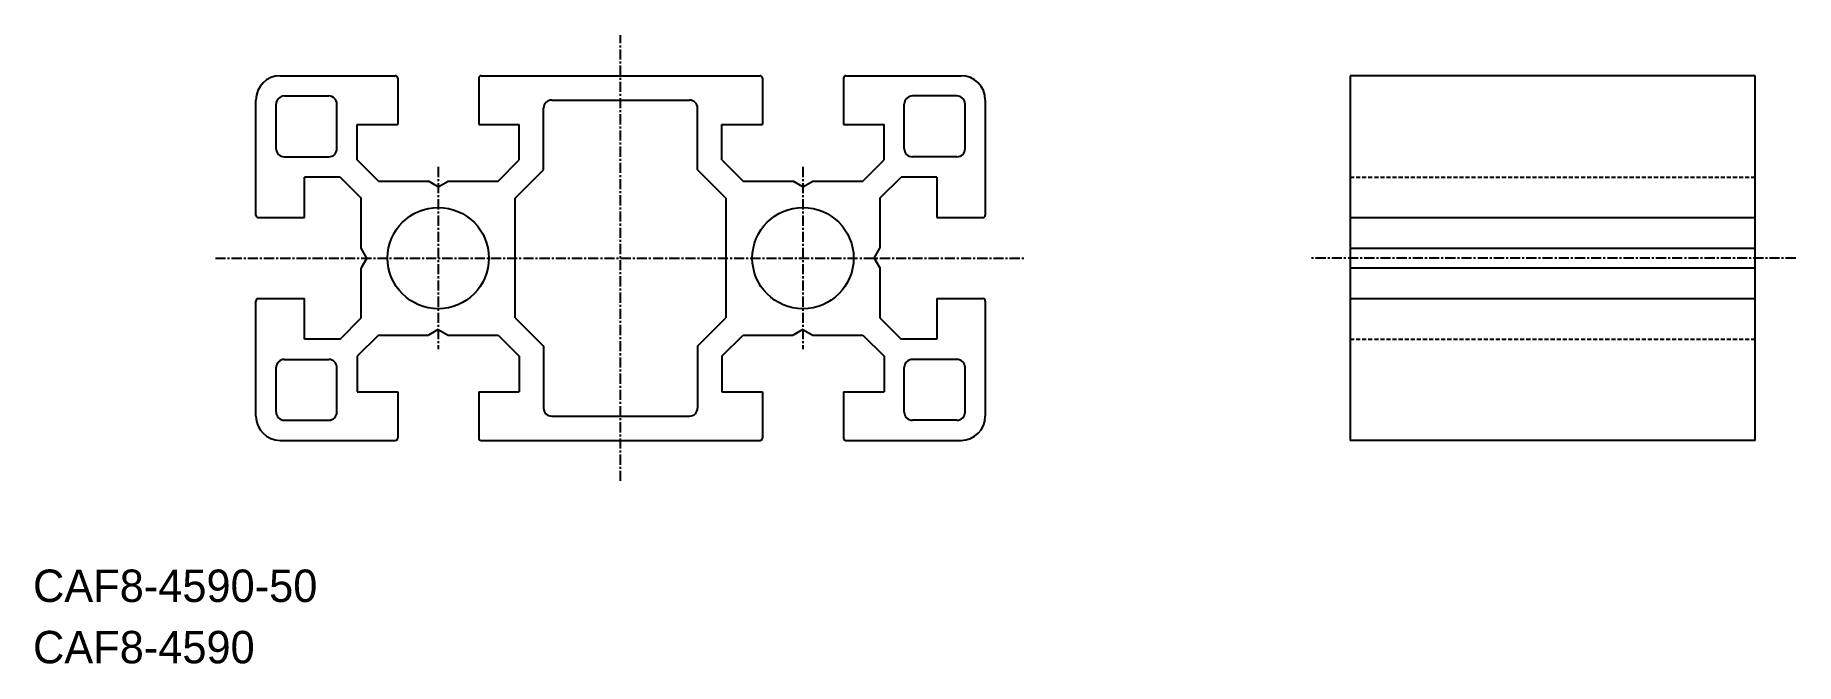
# Model space of a CAD drawing. Extents: x 0 to 218, y 0 to 78.
import ezdxf

# ---------------------------------------------------------------- set-up
doc = ezdxf.new("R2010")
doc.units = 0
doc.linetypes.add('CENTER', pattern=[2, 1.25, -0.25, 0.25, -0.25])
doc.linetypes.add('DASHED', pattern=[0.75, 0.5, -0.25])
doc.layers.get('0').update_dxf_attribs({"linetype": 'CONTINUOUS'})
doc.layers.add('CENTER', color=1, linetype='CENTER')

msp = doc.modelspace()

# ---------------------------------------------------------------- linework, layer by layer
at = {"color": 7, "linetype": 'CONTINUOUS'}
for p, q in [((30.5, 72.5), (44.7, 72.5)), ((45, 72.2), (45, 66.5)), ((55, 72.2), (55, 66.5)), ((55.3, 72.5), (89.7, 72.5)), ((90, 72.2), (90, 66.5)), ((100, 72.2), (100, 66.5)), ((100.3, 72.5), (114.5, 72.5)), ((212.5, 72.5), (162.5, 72.5)), ((162.5, 72.5), (162.5, 27.5)), ((212.5, 27.5), (212.5, 72.5)), ((31, 70), (36.5, 70)), ((114, 70), (108.5, 70)), ((27.5, 55.3), (27.5, 69.5)), ((30, 63.5), (30, 69)), ((37.5, 63.5), (37.5, 69)), ((63, 60.88), (63, 68.5)), ((64, 69.5), (81, 69.5)), ((82, 60.88), (82, 68.5)), ((107.5, 63.5), (107.5, 69)), ((115, 63.5), (115, 69)), ((117.5, 69.5), (117.5, 55.3)), ((40, 62.12), (40, 66.5)), ((40, 66.5), (45, 66.5)), ((55, 66.5), (60, 66.5)), ((60, 62.12), (60, 66.5)), ((85, 62.12), (85, 66.5)), ((85, 66.5), (90, 66.5)), ((100, 66.5), (105, 66.5)), ((105, 62.12), (105, 66.5)), ((31, 62.5), (36.5, 62.5)), ((42.62, 59.5), (40, 62.12)), ((57.38, 59.5), (60, 62.12)), ((59.5, 57.38), (63, 60.88)), ((82, 60.88), (85.5, 57.38)), ((85, 62.12), (87.62, 59.5)), ((102.38, 59.5), (105, 62.12)), ((114, 62.5), (108.5, 62.5)), ((33.5, 55), (33.5, 60)), ((37.88, 60), (33.5, 60)), ((37.88, 60), (40.5, 57.38)), ((42.62, 59.5), (48.79, 59.5)), ((50, 58.8), (48.79, 59.5)), ((50, 58.8), (51.21, 59.5)), ((51.21, 59.5), (57.38, 59.5)), ((87.62, 59.5), (93.79, 59.5)), ((95, 58.8), (93.79, 59.5)), ((95, 58.8), (96.21, 59.5)), ((96.21, 59.5), (102.38, 59.5)), ((104.5, 57.38), (107.12, 60)), ((111.5, 60), (107.12, 60)), ((111.5, 60), (111.5, 55)), ((40.5, 51.21), (40.5, 57.38)), ((59.5, 42.62), (59.5, 57.38)), ((85.5, 57.38), (85.5, 42.62)), ((104.5, 57.38), (104.5, 51.21)), ((27.8, 55), (33.5, 55)), ((111.5, 55), (117.2, 55)), ((162.5, 55), (212.5, 55)), ((41.2, 50), (40.5, 51.21)), ((41.2, 50), (40.5, 48.79)), ((103.8, 50), (104.5, 51.21)), ((103.8, 50), (104.5, 48.79)), ((162.5, 51.21), (212.5, 51.21)), ((40.5, 42.62), (40.5, 48.79)), ((104.5, 48.79), (104.5, 42.62)), ((162.5, 48.79), (212.5, 48.79)), ((27.5, 30.5), (27.5, 44.7)), ((27.8, 45), (33.5, 45)), ((33.5, 40), (33.5, 45)), ((111.5, 45), (111.5, 40)), ((111.5, 45), (117.2, 45)), ((117.5, 44.7), (117.5, 30.5)), ((162.5, 45), (212.5, 45)), ((37.88, 40), (40.5, 42.62)), ((59.5, 42.62), (63, 39.12)), ((82, 39.12), (85.5, 42.62)), ((104.5, 42.62), (107.12, 40)), ((37.88, 40), (33.5, 40)), ((42.62, 40.5), (40, 37.88)), ((42.62, 40.5), (48.79, 40.5)), ((50, 41.2), (48.79, 40.5)), ((50, 41.2), (51.21, 40.5)), ((51.21, 40.5), (57.38, 40.5)), ((57.38, 40.5), (60, 37.88)), ((63, 39.12), (63, 31.5)), ((82, 39.12), (82, 31.5)), ((85, 37.88), (87.62, 40.5)), ((87.62, 40.5), (93.79, 40.5)), ((95, 41.2), (93.79, 40.5)), ((95, 41.2), (96.21, 40.5)), ((96.21, 40.5), (102.38, 40.5)), ((102.38, 40.5), (105, 37.88)), ((111.5, 40), (107.12, 40)), ((31, 37.5), (36.5, 37.5)), ((40, 37.88), (40, 33.5)), ((60, 37.88), (60, 33.5)), ((85, 37.88), (85, 33.5)), ((105, 37.88), (105, 33.5)), ((114, 37.5), (108.5, 37.5)), ((30, 31), (30, 36.5)), ((37.5, 31), (37.5, 36.5)), ((107.5, 31), (107.5, 36.5)), ((115, 31), (115, 36.5)), ((40, 33.5), (45, 33.5)), ((45, 33.5), (45, 27.8)), ((55, 33.5), (60, 33.5)), ((55, 33.5), (55, 27.8)), ((85, 33.5), (90, 33.5)), ((90, 33.5), (90, 27.8)), ((100, 33.5), (105, 33.5)), ((100, 33.5), (100, 27.8)), ((64, 30.5), (81, 30.5)), ((31, 30), (36.5, 30)), ((114, 30), (108.5, 30)), ((30.5, 27.5), (44.7, 27.5)), ((55.3, 27.5), (89.7, 27.5)), ((100.3, 27.5), (114.5, 27.5)), ((212.5, 27.5), (162.5, 27.5))]:
    msp.add_line(p, q, dxfattribs=at)
at = {"color": 3, "linetype": 'DASHED'}
for p, q in [((162.5, 60), (212.5, 60)), ((162.5, 40), (212.5, 40))]:
    msp.add_line(p, q, dxfattribs=at)
at = {"color": 7, "linetype": 'CONTINUOUS'}
for centre in [(50, 50), (95, 50)]:
    msp.add_circle(centre, 6.25, dxfattribs=at)
for centre, radius, start, end in [((30.5, 69.5), 3, 90, 180), ((44.7, 72.2), 0.3, 0, 90), ((55.3, 72.2), 0.3, 90, 180), ((89.7, 72.2), 0.3, 0, 90), ((100.3, 72.2), 0.3, 90, 180), ((114.5, 69.5), 3, 0, 90), ((31, 69), 1, 90, 180), ((36.5, 69), 1, 0, 90), ((108.5, 69), 1, 90, 180), ((114, 69), 1, 0, 90), ((64, 68.5), 1, 90, 180), ((81, 68.5), 1, 0, 90), ((31, 63.5), 1, 180, 270), ((36.5, 63.5), 1, 270, 0), ((108.5, 63.5), 1, 180, 270), ((114, 63.5), 1, 270, 0), ((27.8, 55.3), 0.3, 180, 270), ((117.2, 55.3), 0.3, 270, 0), ((27.8, 44.7), 0.3, 90, 180), ((117.2, 44.7), 0.3, 0, 90), ((31, 36.5), 1, 90, 180), ((36.5, 36.5), 1, 0, 90), ((108.5, 36.5), 1, 90, 180), ((114, 36.5), 1, 0, 90), ((30.5, 30.5), 3, 180, 270), ((31, 31), 1, 180, 270), ((36.5, 31), 1, 270, 0), ((64, 31.5), 1, 180, 270), ((81, 31.5), 1, 270, 0), ((108.5, 31), 1, 180, 270), ((114, 31), 1, 270, 0), ((114.5, 30.5), 3, 270, 360), ((44.7, 27.8), 0.3, 270, 360), ((55.3, 27.8), 0.3, 180, 270), ((89.7, 27.8), 0.3, 270, 360), ((100.3, 27.8), 0.3, 180, 270)]:
    msp.add_arc(centre, radius, start, end, dxfattribs=at)
at = {"layer": 'CENTER', "color": 1, "linetype": 'CENTER'}
for p, q in [((72.5, 22.5), (72.5, 77.5)), ((50, 61.25), (50, 38.75)), ((95, 61.25), (95, 38.75)), ((22.5, 50), (122.5, 50)), ((217.5, 50), (157.5, 50))]:
    msp.add_line(p, q, dxfattribs=at)

# ---------------------------------------------------------------- texts
at = {"color": 7, "linetype": 'CONTINUOUS'}
for s, p in [('CAF8-4590-50', (0, 7.57)), ('CAF8-4590', (0, 0))]:
    msp.add_text(s, height=4, dxfattribs=at).set_placement(p)

doc.saveas('drawing.dxf')
